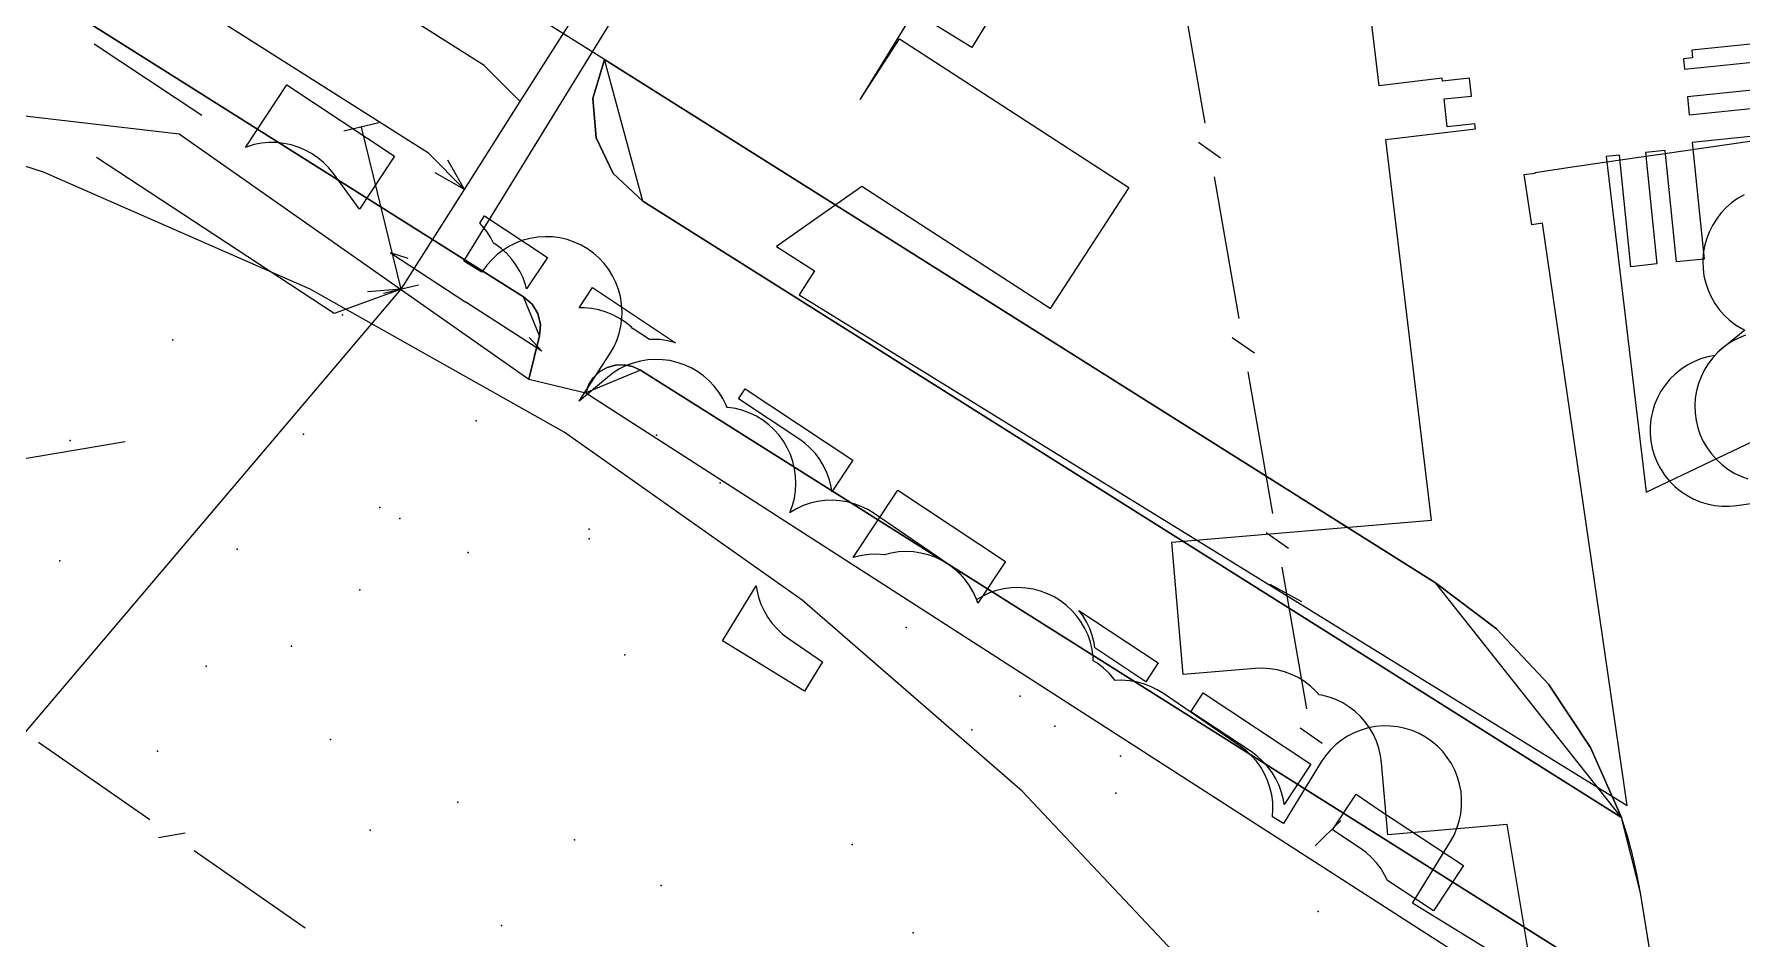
# Model space of a CAD drawing. Header units: metres. Extents: x -3782 to -2031, y 18790 to 19846.
# Drawn here: x -2540.74 to -2493.46, y 19666.03 to 19691.08 of the extents above; entities that cross this region are included whole.
import ezdxf

# ---------------------------------------------------------------- set-up
doc = ezdxf.new("R2010")
doc.units = ezdxf.units.M
for name, color, linetype in [('BENCH', 7, 'Continuous'), ('BOUNDARY', 7, 'Continuous'), ('CURB', 7, 'Continuous'), ('ELECTR_CABLE', 7, 'Continuous'), ('ELECTR_CABLE_COMM', 7, 'Continuous'), ('GRASS', 7, 'Continuous'), ('GROUND', 7, 'Continuous'), ('HEAT', 7, 'Continuous'), ('OVERHEAD_POWER_LINE', 7, 'Continuous'), ('ROAD', 7, 'Continuous'), ('SIDEWALK_PATH', 7, 'Continuous'), ('TREE', 7, 'Continuous'), ('WATER_PIPELINE', 7, 'Continuous')]:
    doc.layers.add(name, color=color, linetype=linetype)

msp = doc.modelspace()

# ---------------------------------------------------------------- linework, layer by layer
at = {"layer": 'BENCH'}
msp.add_point((-2510.788, 19670.065), dxfattribs=at)
at = {"layer": 'BOUNDARY'}
msp.add_lwpolyline([(-2507.854, 19664.246), (-2513.381, 19670.122), (-2519.471, 19675.411), (-2526.064, 19680.061), (-2533.09, 19684.023), (-2540.481, 19687.257), (-2548.159, 19689.73), (-2548.248, 19689.754), (-2550.145, 19690.921), (-2552.306, 19692.408), (-2553.322, 19693.04), (-2560.704, 19697.11), (-2568.474, 19700.38), (-2576.544, 19702.815)], dxfattribs=at)
at = {"layer": 'CURB'}
for points in [[(-2527.038, 19681.531), (-2526.747, 19682.729), (-2527.186, 19683.811), (-2562.802, 19706.249), (-2564.179, 19705.941), (-2564.504, 19705.43)], [(-2524.946, 19690.378), (-2528.348, 19692.521)], [(-2496.792, 19669.391), (-2523.883, 19686.458), (-2524.946, 19690.378)], [(-2496.792, 19669.391), (-2501.945, 19675.887), (-2524.946, 19690.378)], [(-2493.995, 19644.144), (-2497.152, 19663.688), (-2498.515, 19665.748), (-2523.954, 19681.775), (-2525.463, 19681.149)], [(-2495.889, 19664.958), (-2496.268, 19667.304), (-2496.792, 19669.391)]]:
    msp.add_lwpolyline(points, dxfattribs=at)
at = {"layer": 'ELECTR_CABLE'}
msp.add_lwpolyline([(-2539.074, 19690.808), (-2536.095, 19688.834)], dxfattribs=at)
for points in [[(-2533.74, 19689.674), (-2530.76, 19687.7), (-2531.732, 19686.232), (-2532.452, 19687.218), (-2532.582, 19687.379), (-2532.726, 19687.525), (-2532.884, 19687.657), (-2533.055, 19687.773), (-2533.236, 19687.872), (-2533.426, 19687.952), (-2533.623, 19688.013), (-2533.824, 19688.055), (-2534.029, 19688.077), (-2534.235, 19688.078), (-2534.441, 19688.06), (-2534.643, 19688.021), (-2534.841, 19687.963), (-2534.885, 19687.945)], [(-2528.265, 19686.047), (-2526.529, 19684.895), (-2527.104, 19684.029), (-2527.132, 19684.141), (-2527.202, 19684.334), (-2527.291, 19684.52), (-2527.398, 19684.697), (-2527.521, 19684.862), (-2527.66, 19685.014), (-2527.814, 19685.152), (-2527.98, 19685.274), (-2528.016, 19685.295), (-2528.094, 19685.444), (-2528.207, 19685.616), (-2528.337, 19685.777), (-2528.401, 19685.842)], [(-2525.279, 19684.065), (-2522.977, 19682.537), (-2523.002, 19682.546), (-2523.202, 19682.593), (-2523.406, 19682.622), (-2523.612, 19682.629), (-2523.705, 19682.624), (-2524.151, 19682.92), (-2524.161, 19682.925), (-2524.2, 19682.965), (-2524.359, 19683.095), (-2524.531, 19683.21), (-2524.712, 19683.307), (-2524.903, 19683.385), (-2525.1, 19683.445), (-2525.302, 19683.485), (-2525.507, 19683.505), (-2525.651, 19683.505)], [(-2521.052, 19681.259), (-2518.074, 19679.282), (-2518.652, 19678.412), (-2518.671, 19678.544), (-2518.722, 19678.743), (-2518.792, 19678.937), (-2518.881, 19679.123), (-2518.987, 19679.3), (-2519.11, 19679.465), (-2519.249, 19679.617), (-2519.402, 19679.755), (-2519.568, 19679.877), (-2521.234, 19680.984)], [(-2516.825, 19678.452), (-2513.847, 19676.476), (-2514.609, 19675.328), (-2514.657, 19675.462), (-2514.746, 19675.648), (-2514.852, 19675.824), (-2514.975, 19675.99), (-2515.114, 19676.142), (-2515.267, 19676.28), (-2515.433, 19676.402), (-2515.61, 19676.508), (-2515.797, 19676.595), (-2515.991, 19676.664), (-2516.191, 19676.714), (-2516.395, 19676.743), (-2516.601, 19676.753), (-2516.807, 19676.742), (-2517.01, 19676.711), (-2517.195, 19676.664), (-2517.209, 19676.667), (-2517.415, 19676.68), (-2517.621, 19676.674), (-2517.825, 19676.647), (-2518.026, 19676.6), (-2518.062, 19676.588)], [(-2509.62, 19673.669), (-2509.964, 19673.15), (-2511.371, 19674.084), (-2511.393, 19674.228), (-2511.443, 19674.427), (-2511.514, 19674.621), (-2511.602, 19674.807), (-2511.709, 19674.984), (-2511.815, 19675.126)], [(-2508.37, 19672.839), (-2505.393, 19670.863), (-2506.132, 19669.749), (-2506.152, 19669.88), (-2506.202, 19670.079), (-2506.272, 19670.273), (-2506.361, 19670.459), (-2506.467, 19670.636), (-2506.591, 19670.801), (-2506.729, 19670.953), (-2506.883, 19671.091), (-2507.048, 19671.214), (-2508.714, 19672.32)], [(-2504.143, 19670.033), (-2503.488, 19669.598), (-2501.165, 19668.06), (-2501.998, 19666.802), (-2503.273, 19667.647), (-2503.341, 19667.789), (-2503.448, 19667.966), (-2503.571, 19668.131), (-2503.71, 19668.283), (-2503.863, 19668.421), (-2504.029, 19668.543), (-2504.795, 19669.05)]]:
    msp.add_lwpolyline(points, close=True, dxfattribs=at)
at = {"layer": 'ELECTR_CABLE_COMM'}
for points in [[(-2528.278, 19690.216), (-2534.956, 19694.45)], [(-2527.278, 19689.216), (-2525.082, 19692.678)], [(-2509.01, 19692.539), (-2508.328, 19688.612)], [(-2529.822, 19687.782), (-2536.464, 19691.994)], [(-2527.278, 19689.216), (-2528.278, 19690.216)], [(-2528.822, 19686.782), (-2527.278, 19689.216)], [(-2531.19, 19688.628), (-2532.162, 19688.39)], [(-2530.578, 19684.015), (-2531.676, 19688.509)], [(-2508.506, 19688.089), (-2507.893, 19687.658)], [(-2532.432, 19683.346), (-2539.007, 19687.662)], [(-2528.822, 19686.782), (-2529.822, 19687.782)], [(-2528.822, 19686.782), (-2529.282, 19687.595)], [(-2528.822, 19686.782), (-2529.635, 19687.242)], [(-2508.071, 19687.134), (-2507.39, 19683.208)], [(-2530.578, 19684.015), (-2528.822, 19686.782)], [(-2544.074, 19668.104), (-2530.578, 19684.015)], [(-2530.578, 19684.015), (-2532.432, 19683.346)], [(-2530.578, 19684.015), (-2531.509, 19683.945)], [(-2530.092, 19684.134), (-2531.064, 19683.896)], [(-2507.568, 19682.685), (-2506.955, 19682.253)], [(-2507.133, 19681.73), (-2506.451, 19677.804)], [(-2545.925, 19678.497), (-2538.213, 19679.803)], [(-2506.629, 19677.281), (-2506.016, 19676.849)], [(-2506.195, 19676.326), (-2505.513, 19672.4)], [(-2505.646, 19675.362), (-2506.523, 19675.841)], [(-2540.612, 19671.474), (-2537.537, 19669.332)], [(-2505.691, 19671.877), (-2505.078, 19671.445)], [(-2505.269, 19668.605), (-2504.562, 19669.312)], [(-2537.29, 19668.837), (-2536.553, 19668.969)], [(-2536.306, 19668.474), (-2533.231, 19666.332)]]:
    msp.add_lwpolyline(points, dxfattribs=at)
at = {"layer": 'GRASS'}
msp.add_lwpolyline([(-2548.285, 19689.667), (-2536.722, 19688.32), (-2527.038, 19681.531), (-2526.747, 19682.729), (-2526.722, 19683.042), (-2526.792, 19683.341), (-2526.95, 19683.604), (-2527.186, 19683.811), (-2562.802, 19706.249)], dxfattribs=at)
for points in [[(-2524.946, 19690.378), (-2525.269, 19689.298), (-2525.179, 19688.21), (-2524.707, 19687.226), (-2523.883, 19686.458), (-2496.792, 19669.391), (-2497.65, 19671.327), (-2498.814, 19673.078), (-2500.255, 19674.61), (-2501.945, 19675.887)], [(-2523.954, 19681.775), (-2524.171, 19681.878), (-2524.403, 19681.925), (-2524.64, 19681.917), (-2524.871, 19681.853), (-2525.08, 19681.735), (-2525.253, 19681.573), (-2525.382, 19681.375), (-2525.463, 19681.149), (-2498.492, 19663.795), (-2495.376, 19643.921), (-2493.995, 19644.144), (-2497.152, 19663.688), (-2497.321, 19664.304), (-2497.612, 19664.865), (-2498.014, 19665.352), (-2498.515, 19665.748)]]:
    msp.add_lwpolyline(points, close=True, dxfattribs=at)
at = {"layer": 'GROUND'}
for points in [[(-2562.802, 19706.249), (-2527.186, 19683.811), (-2526.95, 19683.604), (-2526.792, 19683.341), (-2526.722, 19683.042), (-2526.747, 19682.729), (-2527.038, 19681.531), (-2525.463, 19681.149), (-2525.382, 19681.375), (-2525.253, 19681.573), (-2525.08, 19681.735), (-2524.871, 19681.853), (-2524.64, 19681.917), (-2524.403, 19681.925), (-2524.171, 19681.878), (-2523.954, 19681.775), (-2498.515, 19665.748)], [(-2507.854, 19664.246), (-2513.381, 19670.122), (-2519.471, 19675.411), (-2526.064, 19680.061), (-2533.09, 19684.023), (-2540.481, 19687.257), (-2548.159, 19689.73), (-2548.248, 19689.754), (-2550.145, 19690.921), (-2552.306, 19692.408), (-2553.322, 19693.04), (-2560.704, 19697.11), (-2568.474, 19700.38), (-2576.544, 19702.815)]]:
    msp.add_lwpolyline(points, dxfattribs=at)
msp.add_lwpolyline([(-2501.945, 19675.887), (-2500.255, 19674.61), (-2498.814, 19673.078), (-2497.65, 19671.327), (-2496.792, 19669.391), (-2523.883, 19686.458), (-2524.707, 19687.226), (-2525.179, 19688.21), (-2525.269, 19689.298), (-2524.946, 19690.378)], close=True, dxfattribs=at)
at = {"layer": 'HEAT'}
for points in [[(-2498.19, 19664.315), (-2502.58, 19667.022), (-2501.53, 19668.724), (-2501.43, 19668.905), (-2501.349, 19669.094), (-2501.287, 19669.291), (-2501.244, 19669.492), (-2501.221, 19669.697), (-2501.218, 19669.903), (-2501.236, 19670.109), (-2501.274, 19670.311), (-2501.331, 19670.509), (-2501.408, 19670.7), (-2501.502, 19670.883), (-2501.615, 19671.056), (-2501.743, 19671.217), (-2501.887, 19671.365), (-2502.045, 19671.497), (-2502.215, 19671.614), (-2502.395, 19671.714), (-2502.585, 19671.795), (-2502.781, 19671.857), (-2502.983, 19671.9), (-2503.187, 19671.923), (-2503.394, 19671.925), (-2503.599, 19671.908), (-2503.802, 19671.87), (-2503.999, 19671.813), (-2504.191, 19671.736), (-2504.374, 19671.642), (-2504.547, 19671.529), (-2504.708, 19671.4), (-2504.855, 19671.257), (-2504.988, 19671.099), (-2505.105, 19670.929), (-2506.154, 19669.227), (-2506.454, 19669.412), (-2506.442, 19669.609), (-2506.449, 19669.815), (-2506.477, 19670.019), (-2506.524, 19670.22), (-2506.591, 19670.414), (-2506.677, 19670.602), (-2506.781, 19670.78), (-2506.901, 19670.947), (-2507.038, 19671.102), (-2507.188, 19671.242), (-2507.352, 19671.367), (-2509.469, 19672.821), (-2509.644, 19672.929), (-2509.829, 19673.019), (-2510.022, 19673.091), (-2510.222, 19673.144), (-2510.425, 19673.177), (-2510.631, 19673.19), (-2510.809, 19673.183), (-2510.843, 19673.23), (-2510.979, 19673.385), (-2511.13, 19673.525), (-2511.294, 19673.65), (-2511.415, 19673.724), (-2511.419, 19673.836), (-2511.446, 19674.04), (-2511.494, 19674.241), (-2511.561, 19674.436), (-2511.647, 19674.623), (-2511.75, 19674.801), (-2511.871, 19674.968), (-2512.007, 19675.123), (-2512.158, 19675.263), (-2512.322, 19675.388), (-2512.498, 19675.496), (-2512.683, 19675.586), (-2512.876, 19675.658), (-2513.075, 19675.711), (-2513.279, 19675.744), (-2513.484, 19675.756), (-2513.69, 19675.749), (-2513.895, 19675.721), (-2514.095, 19675.674), (-2514.29, 19675.607), (-2514.477, 19675.521), (-2514.642, 19675.425), (-2514.645, 19675.431), (-2514.73, 19675.619), (-2514.834, 19675.797), (-2514.955, 19675.964), (-2515.091, 19676.119), (-2515.242, 19676.259), (-2515.406, 19676.384), (-2517.477, 19677.807), (-2517.653, 19677.915), (-2517.838, 19678.005), (-2518.031, 19678.077), (-2518.23, 19678.13), (-2518.434, 19678.163), (-2518.639, 19678.176), (-2518.845, 19678.168), (-2519.05, 19678.141), (-2519.25, 19678.093), (-2519.445, 19678.026), (-2519.632, 19677.94), (-2519.811, 19677.837), (-2519.814, 19677.834), (-2519.813, 19677.835), (-2519.742, 19678.029), (-2519.691, 19678.228), (-2519.659, 19678.432), (-2519.647, 19678.638), (-2519.655, 19678.843), (-2519.684, 19679.048), (-2519.732, 19679.248), (-2519.8, 19679.442), (-2519.887, 19679.629), (-2519.991, 19679.807), (-2520.113, 19679.974), (-2520.25, 19680.127), (-2520.401, 19680.267), (-2520.566, 19680.391), (-2520.742, 19680.499), (-2520.927, 19680.588), (-2521.121, 19680.659), (-2521.32, 19680.711), (-2521.524, 19680.743), (-2521.559, 19680.745), (-2521.583, 19680.809), (-2521.674, 19680.994), (-2521.783, 19681.169), (-2521.908, 19681.332), (-2522.049, 19681.483), (-2522.204, 19681.619), (-2522.372, 19681.739), (-2522.55, 19681.842), (-2522.738, 19681.927), (-2522.933, 19681.993), (-2523.134, 19682.04), (-2523.338, 19682.067), (-2523.544, 19682.074), (-2523.75, 19682.06), (-2523.953, 19682.027), (-2524.152, 19681.973), (-2524.345, 19681.901), (-2524.53, 19681.809), (-2524.705, 19681.701), (-2524.868, 19681.575), (-2525.648, 19680.914), (-2524.796, 19682.232), (-2524.692, 19682.411), (-2524.607, 19682.598), (-2524.541, 19682.793), (-2524.494, 19682.994), (-2524.466, 19683.198), (-2524.459, 19683.404), (-2524.473, 19683.61), (-2524.506, 19683.813), (-2524.559, 19684.013), (-2524.631, 19684.206), (-2524.722, 19684.39), (-2524.831, 19684.566), (-2524.956, 19684.729), (-2525.097, 19684.88), (-2525.252, 19685.016), (-2525.419, 19685.136), (-2525.597, 19685.239), (-2525.785, 19685.325), (-2525.98, 19685.391), (-2526.181, 19685.438), (-2526.385, 19685.465), (-2526.591, 19685.472), (-2526.797, 19685.459), (-2527, 19685.426), (-2527.199, 19685.373), (-2527.392, 19685.3), (-2527.577, 19685.209), (-2527.752, 19685.101), (-2527.916, 19684.975), (-2528.066, 19684.835), (-2528.203, 19684.68), (-2528.323, 19684.513), (-2528.34, 19684.486), (-2528.84, 19684.793), (-2513.962, 19709.006)], [(-2512.142, 19695.009), (-2514.782, 19690.714), (-2516.381, 19691.697), (-2517.868, 19689.278), (-2517.865, 19689.274), (-2516.777, 19690.951), (-2510.435, 19686.838), (-2512.612, 19683.482), (-2517.822, 19686.862), (-2520.185, 19685.205), (-2519.133, 19684.525), (-2519.56, 19683.863), (-2496.636, 19669.724), (-2498.981, 19685.845), (-2499.275, 19685.8), (-2499.486, 19687.19), (-2499.184, 19687.235), (-2499.186, 19687.254), (-2498.098, 19687.412), (-2496.119, 19687.7), (-2495.531, 19687.789), (-2495.53, 19687.786), (-2494.139, 19687.988), (-2493.051, 19688.147)], [(-2493.365, 19682.745), (-2493.555, 19682.667), (-2493.737, 19682.57), (-2493.909, 19682.456), (-2494.069, 19682.326), (-2494.209, 19682.186), (-2494.407, 19682.147), (-2494.605, 19682.088), (-2494.795, 19682.01), (-2494.977, 19681.913), (-2495.149, 19681.799), (-2495.309, 19681.669), (-2495.455, 19681.523), (-2495.586, 19681.364), (-2495.701, 19681.193), (-2495.799, 19681.012), (-2495.878, 19680.822), (-2495.938, 19680.625), (-2495.979, 19680.423), (-2496, 19680.218), (-2496.001, 19680.012), (-2495.981, 19679.806), (-2495.941, 19679.604), (-2495.882, 19679.407), (-2495.804, 19679.216), (-2495.707, 19679.034), (-2495.593, 19678.863), (-2495.463, 19678.703), (-2495.318, 19678.557), (-2495.159, 19678.426), (-2494.988, 19678.311), (-2494.806, 19678.213), (-2494.616, 19678.134), (-2494.419, 19678.073), (-2494.217, 19678.032), (-2494.012, 19678.012), (-2493.806, 19678.011), (-2493.601, 19678.031), (-2491.621, 19678.318)]]:
    msp.add_lwpolyline(points, dxfattribs=at)
msp.add_lwpolyline([(-2519.412, 19672.886), (-2521.684, 19674.28), (-2520.747, 19675.808), (-2520.731, 19675.693), (-2520.684, 19675.492), (-2520.617, 19675.297), (-2520.531, 19675.11), (-2520.427, 19674.932), (-2520.307, 19674.765), (-2520.17, 19674.61), (-2520.019, 19674.47), (-2519.855, 19674.345), (-2518.913, 19673.698)], close=True, dxfattribs=at)
at = {"layer": 'OVERHEAD_POWER_LINE'}
for points in [[(-2530.875, 19685.025), (-2528.783, 19683.656)], [(-2530.384, 19684.864), (-2530.875, 19685.025)], [(-2526.684, 19682.298), (-2528.783, 19683.656)], [(-2526.684, 19682.298), (-2527.032, 19682.683)]]:
    msp.add_lwpolyline(points, dxfattribs=at)
at = {"layer": 'ROAD'}
for points in [[(-2495.733, 19663.996), (-2496.268, 19667.304), (-2496.365, 19667.834), (-2496.485, 19668.359), (-2496.627, 19668.878), (-2496.628, 19668.878), (-2496.792, 19669.39), (-2496.792, 19669.391), (-2497.65, 19671.326), (-2497.651, 19671.328), (-2498.814, 19673.078), (-2498.815, 19673.079), (-2500.254, 19674.61), (-2500.256, 19674.611), (-2501.944, 19675.887), (-2501.945, 19675.887), (-2524.947, 19690.378), (-2528.349, 19692.522)], [(-2493.4, 19686.63), (-2493.579, 19686.527), (-2493.747, 19686.407), (-2493.902, 19686.271), (-2494.043, 19686.121), (-2494.168, 19685.958), (-2494.277, 19685.783), (-2494.369, 19685.598), (-2494.442, 19685.405), (-2494.495, 19685.206), (-2494.529, 19685.003), (-2494.543, 19684.798), (-2494.536, 19684.592), (-2494.51, 19684.387), (-2494.463, 19684.186), (-2494.397, 19683.991), (-2494.312, 19683.803), (-2494.21, 19683.625), (-2494.09, 19683.457), (-2493.954, 19683.302), (-2493.804, 19683.161), (-2493.64, 19683.035), (-2493.466, 19682.926), (-2493.377, 19682.882), (-2493.973, 19682.407), (-2494.127, 19682.271), (-2494.268, 19682.12), (-2494.393, 19681.956), (-2494.501, 19681.781), (-2494.592, 19681.596), (-2494.664, 19681.403), (-2494.717, 19681.204), (-2494.75, 19681), (-2494.763, 19680.795), (-2494.755, 19680.589), (-2494.728, 19680.385), (-2494.681, 19680.184), (-2494.614, 19679.989), (-2494.528, 19679.801), (-2494.425, 19679.623), (-2494.304, 19679.456), (-2494.168, 19679.301), (-2494.017, 19679.161), (-2493.854, 19679.036), (-2493.678, 19678.928), (-2493.493, 19678.837), (-2493.3, 19678.765)]]:
    msp.add_lwpolyline(points, dxfattribs=at)
at = {"layer": 'SIDEWALK_PATH'}
for points in [[(-2495.733, 19663.996), (-2496.268, 19667.304), (-2496.365, 19667.834), (-2496.485, 19668.359), (-2496.627, 19668.878), (-2496.792, 19669.391), (-2523.883, 19686.458), (-2524.707, 19687.226), (-2525.179, 19688.21), (-2525.269, 19689.298), (-2524.946, 19690.378), (-2528.348, 19692.521), (-2529.183, 19691.764), (-2530.203, 19691.376), (-2531.295, 19691.377), (-2532.344, 19691.788), (-2542.787, 19698.367), (-2553.786, 19705.297), (-2566.502, 19713.308), (-2590.174, 19728.221)], [(-2562.802, 19706.249), (-2527.186, 19683.811), (-2526.95, 19683.604), (-2526.792, 19683.341), (-2526.722, 19683.042), (-2526.747, 19682.729), (-2527.038, 19681.531), (-2525.463, 19681.149), (-2525.382, 19681.375), (-2525.253, 19681.573), (-2525.08, 19681.735), (-2524.871, 19681.853), (-2524.64, 19681.917), (-2524.403, 19681.925), (-2524.171, 19681.878), (-2523.954, 19681.775), (-2498.515, 19665.748)]]:
    msp.add_lwpolyline(points, dxfattribs=at)
at = {"layer": 'TREE'}
for p in [(-2532.201, 19683.313), (-2536.898, 19682.62), (-2533.282, 19680.001), (-2528.498, 19680.372), (-2539.736, 19679.83), (-2523.51, 19679.974), (-2521.747, 19678.655), (-2531.165, 19677.976), (-2530.61, 19677.671), (-2525.369, 19677.378), (-2535.116, 19676.821), (-2528.718, 19676.725), (-2525.373, 19677.107), (-2540.024, 19676.497), (-2531.717, 19675.691), (-2516.595, 19674.653), (-2533.615, 19674.137), (-2524.383, 19673.898), (-2535.97, 19673.58), (-2513.442, 19672.75), (-2532.536, 19671.551), (-2514.776, 19671.814), (-2512.483, 19671.919), (-2537.319, 19671.225), (-2510.658, 19671.09), (-2529.005, 19669.812), (-2531.434, 19669.04), (-2525.774, 19668.775), (-2518.086, 19668.645), (-2523.374, 19667.504), (-2505.189, 19666.792), (-2527.8, 19666.404), (-2516.402, 19666.195)]:
    msp.add_point(p, dxfattribs=at)
at = {"layer": 'WATER_PIPELINE'}
for points in [[(-2497.865, 19656.629), (-2499.959, 19669.194), (-2503.263, 19668.911), (-2503.433, 19670.904), (-2503.461, 19671.108), (-2503.508, 19671.308), (-2503.575, 19671.503), (-2503.661, 19671.691), (-2503.765, 19671.869), (-2503.885, 19672.036), (-2504.022, 19672.19), (-2504.173, 19672.331), (-2504.337, 19672.456), (-2504.512, 19672.564), (-2504.697, 19672.654), (-2504.89, 19672.726), (-2505.09, 19672.779), (-2505.166, 19672.791), (-2505.253, 19672.89), (-2505.404, 19673.03), (-2505.568, 19673.155), (-2505.744, 19673.263), (-2505.929, 19673.354), (-2506.122, 19673.426), (-2506.321, 19673.478), (-2506.525, 19673.511), (-2506.73, 19673.524), (-2506.936, 19673.516), (-2508.929, 19673.346), (-2509.243, 19677.01), (-2502.057, 19677.625), (-2503.32, 19688.163), (-2500.838, 19688.461), (-2500.854, 19688.597), (-2501.622, 19688.518), (-2501.701, 19689.285), (-2500.946, 19689.362), (-2501.005, 19689.859), (-2501.752, 19689.782), (-2501.76, 19689.861), (-2503.498, 19689.653), (-2505.198, 19703.842)], [(-2491.865, 19690.943), (-2494.849, 19690.636), (-2494.827, 19690.42), (-2495.075, 19690.394), (-2495.046, 19690.113), (-2491.813, 19690.446)], [(-2491.735, 19689.68), (-2494.967, 19689.347), (-2494.916, 19688.85), (-2491.683, 19689.182)], [(-2491.605, 19688.416), (-2494.837, 19688.083), (-2494.505, 19684.85), (-2495.271, 19684.772), (-2495.589, 19687.862), (-2496.13, 19687.806), (-2495.812, 19684.716), (-2496.535, 19684.642), (-2496.853, 19687.732), (-2497.221, 19687.694), (-2496.108, 19678.403), (-2492.34, 19680.202)]]:
    msp.add_lwpolyline(points, dxfattribs=at)

doc.saveas('drawing.dxf')
